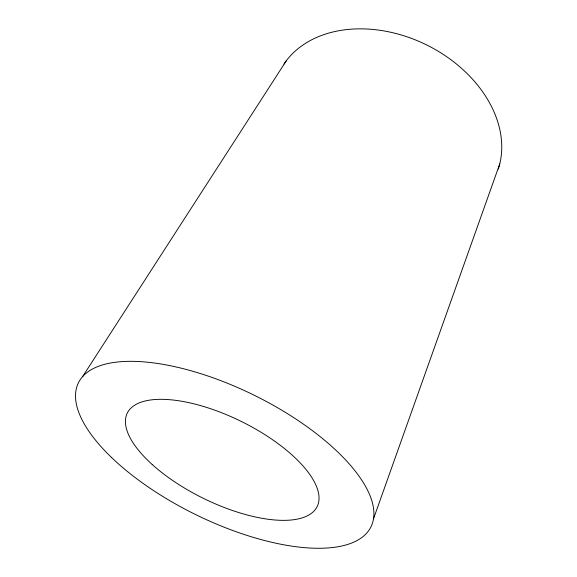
<?xml version="1.0" encoding="UTF-8"?>
<svg xmlns="http://www.w3.org/2000/svg" width="577" height="577" viewBox="0 0 577 577"><rect width="100%" height="100%" fill="white"/><g stroke="black" fill="none" stroke-linecap="round" stroke-linejoin="round"><path stroke-width="0.87" d="M373.507 518.802L499.769 163.868M82.547 376.687L286.589 60.369M283.927 64.069A119.944 88.851 26.2 0 1 426.223 44.732A119.944 88.851 26.2 0 1 498.254 169.148M111.534 457.489A163.031 66.463 26.2 0 0 365.486 534.374A163.031 66.463 26.2 0 0 197.103 372.54A163.031 66.463 26.2 0 0 111.534 457.489M152.184 464.478A105.815 42.871 26.2 0 0 315.129 509.772A105.815 42.871 26.2 0 0 199.375 405.263A105.815 42.871 26.2 0 0 152.184 464.478"/></g></svg>
